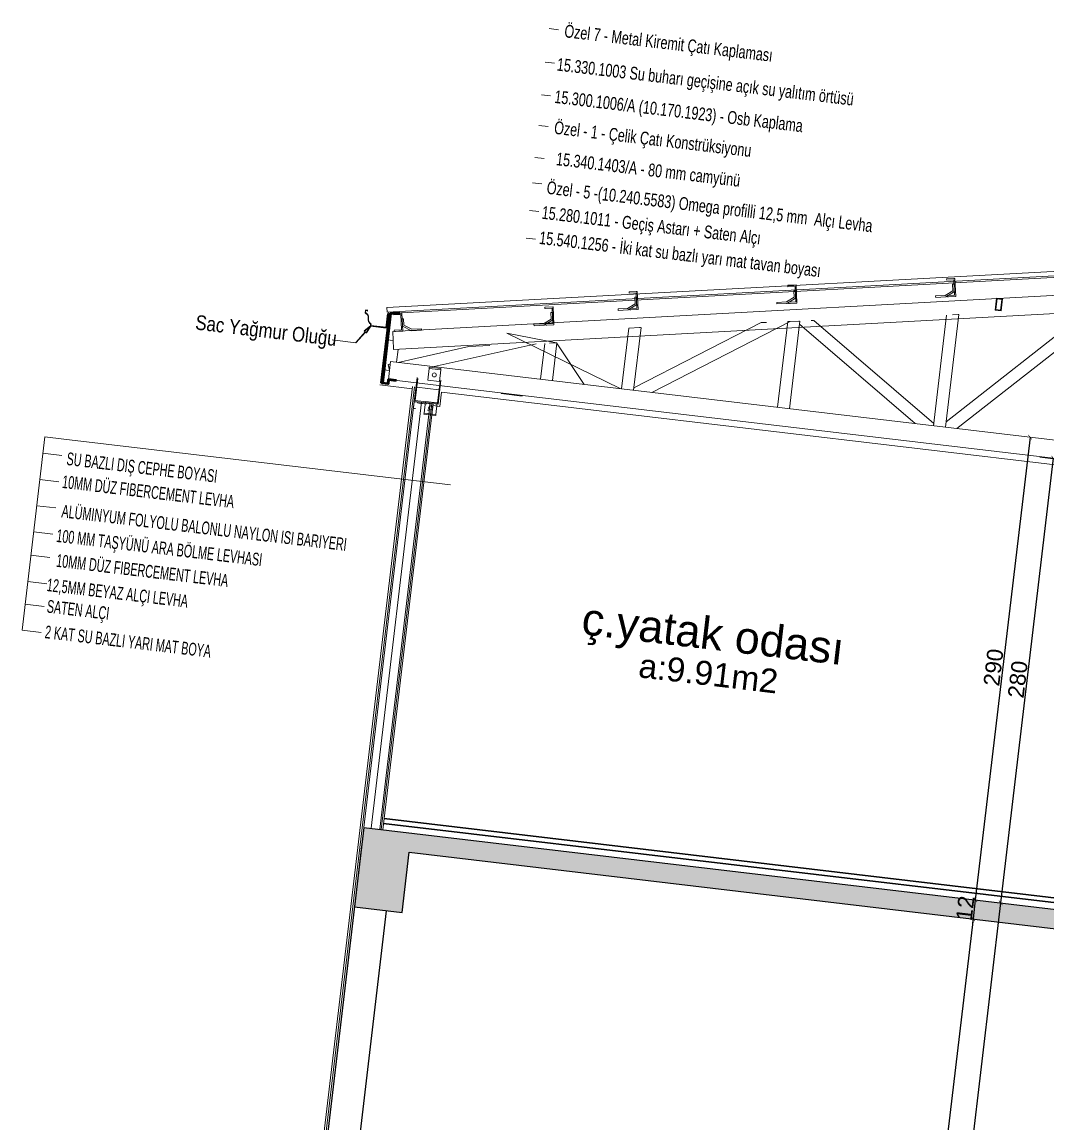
# Model space of a CAD drawing. Header units: centimetres. Extents: x -373760 to 14750, y -122502 to 29584.
# Drawn here: x -329309 to -326105, y -63822 to -60381 of the extents above; entities that cross this region are included whole.
import ezdxf
from ezdxf.enums import TextEntityAlignment as Align

# ---------------------------------------------------------------- set-up
doc = ezdxf.new("R2010")
doc.units = ezdxf.units.CM
for name, color, linetype, lineweight in [('-_Yazı_malzeme_DOSEME-Karo mozaik', 13, 'Continuous', 15), ('_DUVAR', 7, 'Continuous', 35), ('BB_Yazı_malzeme_DOSEME-Mermer', 30, 'Continuous', 15), ('duvar', 10, 'Continuous', 25), ('DÖŞEME MALZEME', 25, 'Continuous', 30), ('gör6', 114, 'Continuous', 18), ('MS SIVA', 6, 'Continuous', 20), ('NESTAVILLA SACLARI', 22, 'Continuous', 15), ('SI', 31, 'Continuous', 9), ('YT', 252, 'BATTING', 0)]:
    doc.layers.add(name, color=color, linetype=linetype, lineweight=lineweight)
for name, color, linetype in [('alan', 7, 'Continuous'), ('ARK_WALL', 1, 'Continuous'), ('K', 1, 'Continuous'), ('Kolon', 7, 'Continuous'), ('mahal', 7, 'Continuous'), ('OLUK', 144, 'Continuous')]:
    doc.layers.add(name, color=color, linetype=linetype)
doc.styles.add('ARC-01', font='arial.ttf')
doc.styles.add('OLC-50', font='ROMANS.shx', dxfattribs={"width": 0.4, "height": 10})
doc.styles.get("Standard").update_dxf_attribs({"font": 'arial.ttf'})
doc.linetypes.add('BATTING', pattern='A,0.00254,-2.54,[134,ltypeshp.shx,S=2.54,R=0,X=-2.54,Y=0],-5.08,[134,ltypeshp.shx,S=2.54,R=180,X=2.54,Y=0],-2.54', length=10.16254)
doc.dimstyles.new('aydın ölçü', dxfattribs={"dimtxt": 10, "dimasz": 2.5, "dimexe": 5, "dimexo": 5, "dimtad": 1, "dimdec": 0, "dimtxsty": 'Standard', "dimblk": 'ARCHTICK', "dimcen": 2.5, "dimse1": 1, "dimse2": 1, "dimadec": 0, "dimazin": 0, "dimtfac": 1, "dimtdec": 0, "dimtix": 1, "dimtmove": 0, "dimatfit": 3, "dimfxl": 5, "dimfxlon": 1, "dimarcsym": 0})

# ---------------------------------------------------------------- blocks, each defined once
blk = doc.blocks.new('g')
at = {"color": 0, "linetype": 'ByBlock', "lineweight": 5}
for points in [[(10466.27, 3614.09), (10458.47, 3614.09), (10458.47, 3606.29), (10466.27, 3606.29)], [(10466.27, 3606.29), (10458.47, 3606.29), (10458.47, 3605.51), (10466.27, 3605.51)]]:
    blk.add_lwpolyline(points, close=True, dxfattribs=at)
blk.add_circle((10462.37, 3610.19), 1.36, dxfattribs=at)
blk = doc.blocks.new('dfgdfgdfgfdg')
at = {"layer": 'K', "linetype": 'Continuous', "lineweight": 5}
for points in [[(-575.99, -116.35), (0, -16.2)], [(-574.09, -128.2), (0, -28.35)], [(-215.05, -38.45), (-209.62, -37.58)], [(-214.91, -39.34), (-215.05, -38.45)], [(-214.91, -39.34), (-210.17, -38.59)], [(-214.91, -39.34), (-214.89, -39.34)], [(-214.89, -39.34), (-210.17, -38.59)], [(-210.68, -41.61), (-209.71, -41.45)], [(-210.01, -45.83), (-210.68, -41.61)], [(-210.29, -37.69), (-209.62, -37.58)], [(-208.56, -48.66), (-210.17, -38.58)], [(-209.62, -37.58), (-209.6, -37.58)], [(-207.72, -49.43), (-209.62, -37.58)], [(-207.71, -49.43), (-209.6, -37.58)], [(-207.72, -49.43), (-209.6, -37.58)], [(-220.97, -50.54), (-214.65, -49.53)], [(-220.81, -51.53), (-220.97, -50.54)], [(-220.81, -51.53), (-214.23, -50.48)], [(-220.81, -51.53), (-214.23, -50.48)], [(-214.65, -49.53), (-210.01, -45.83)], [(-214.23, -50.48), (-213.25, -49.7)], [(-214.23, -50.48), (-213.25, -49.7)], [(-213.3, -49.41), (-209.14, -48.75)], [(-213.15, -50.3), (-213.3, -49.41)], [(-213.15, -50.3), (-207.71, -49.43)], [(-213.15, -50.3), (-212.48, -50.2)], [(-213.15, -50.3), (-213.14, -50.3)], [(-213.14, -50.3), (-207.71, -49.43)], [(-212.8, -49.34), (-208.94, -46.26)], [(-212.79, -49.33), (-208.94, -46.26)], [(-212.79, -49.33), (-208.56, -48.66)], [(-204.33, -132.67), (-118.24, -47.27)], [(-196.61, -136.28), (-108.17, -48.55)], [(-180.63, -47.28), (-176.61, -47.28)], [(-180.63, -55.28), (-180.63, -47.28)], [(-180.23, -47.68), (-177.03, -47.68)], [(-180.23, -54.88), (-180.23, -47.68)], [(-177.03, -54.88), (-177.03, -47.68)], [(-176.63, -55.28), (-176.63, -47.28)], [(-319.22, -55.12), (-313.79, -54.25)], [(-319.07, -56.01), (-319.22, -55.12)], [(-319.07, -56.01), (-314.33, -55.25)], [(-319.07, -56.01), (-319.06, -56.01)], [(-319.06, -56.01), (-314.33, -55.25)], [(-314.85, -58.27), (-313.88, -58.12)], [(-314.17, -62.5), (-314.85, -58.27)], [(-314.46, -54.36), (-313.79, -54.25)], [(-312.72, -65.32), (-314.33, -55.25)], [(-313.79, -54.25), (-313.77, -54.25)], [(-311.89, -66.1), (-313.79, -54.25)], [(-311.87, -66.1), (-313.77, -54.25)], [(-311.87, -66.1), (-313.77, -54.25)], [(-180.63, -55.28), (-176.61, -55.28)], [(-180.23, -54.88), (-177.03, -54.88)], [(-318.81, -66.2), (-314.17, -62.5)], [(-317.46, -66.08), (-312.72, -65.32)], [(-316.96, -66), (-313.11, -62.93)], [(-316.96, -66), (-313.11, -62.93)], [(-212.33, -136.28), (-212.33, -62.33)], [(-208.44, -61.7), (-204.33, -61.05)], [(-204.6, -61.09), (-204.33, -61.05)], [(-204.33, -136.28), (-204.33, -61.05)], [(-423.38, -71.79), (-417.95, -70.92)], [(-423.24, -72.68), (-423.38, -71.79)], [(-423.24, -72.68), (-418.5, -71.92)], [(-423.24, -72.68), (-423.22, -72.68)], [(-423.22, -72.68), (-418.5, -71.92)], [(-418.62, -71.03), (-417.95, -70.92)], [(-416.89, -81.99), (-418.5, -71.92)], [(-417.95, -70.92), (-417.94, -70.92)], [(-416.06, -82.77), (-417.95, -70.92)], [(-416.04, -82.77), (-417.94, -70.92)], [(-416.04, -82.77), (-417.94, -70.92)], [(-325.14, -67.21), (-318.81, -66.2)], [(-324.98, -68.2), (-325.14, -67.21)], [(-324.98, -68.2), (-318.4, -67.14)], [(-324.98, -68.2), (-318.4, -67.14)], [(-318.4, -67.14), (-317.42, -66.36)], [(-318.4, -67.14), (-317.42, -66.36)], [(-317.32, -66.97), (-317.46, -66.08)], [(-317.32, -66.97), (-311.87, -66.1)], [(-317.32, -66.97), (-316.65, -66.86)], [(-317.32, -66.97), (-317.3, -66.97)], [(-316.36, -66.82), (-311.87, -66.1)], [(-422.98, -82.86), (-418.34, -79.17)], [(-421.13, -82.67), (-417.27, -79.6)], [(-421.13, -82.67), (-417.27, -79.6)], [(-419.02, -74.94), (-418.04, -74.78)], [(-418.34, -79.17), (-419.02, -74.94)], [(-400.57, -136.28), (-314.96, -78.75)], [(-316.5, -78.99), (-309.13, -77.81)], [(-316.5, -78.99), (-314.96, -78.75)], [(-316.5, -136.28), (-316.5, -78.99)], [(-315.02, -78.76), (-314.96, -78.75)], [(-309.13, -77.81), (-308.69, -77.74)], [(-308.5, -136.28), (-308.5, -77.71)], [(-308.5, -79.78), (-308.5, -77.71)], [(-308.5, -79.78), (-224.43, -136.28)], [(-301.12, -76.53), (-299.98, -76.35)], [(-300.26, -76.39), (-299.98, -76.35)], [(-299.98, -76.35), (-299.66, -76.3)], [(-299.4, -76.26), (-212.33, -134.77)], [(-477.59, -88.45), (-472.16, -87.58)], [(-477.59, -88.45), (-472.83, -87.69)], [(-472.16, -87.58), (-472.14, -87.58)], [(-470.26, -99.43), (-472.16, -87.58)], [(-470.25, -99.43), (-472.14, -87.58)], [(-470.25, -99.43), (-472.14, -87.58)], [(-429.3, -83.88), (-422.98, -82.86)], [(-429.15, -84.86), (-429.3, -83.88)], [(-429.15, -84.86), (-422.56, -83.81)], [(-429.15, -84.86), (-422.56, -83.81)], [(-422.56, -83.81), (-421.58, -83.03)], [(-422.56, -83.81), (-421.58, -83.03)], [(-421.63, -82.75), (-416.89, -81.99)], [(-421.49, -83.64), (-421.63, -82.75)], [(-421.49, -83.64), (-416.04, -82.77)], [(-421.49, -83.64), (-420.81, -83.53)], [(-421.49, -83.64), (-421.47, -83.64)], [(-421.47, -83.64), (-416.77, -82.88)], [(-412.67, -134.77), (-333.78, -81.76)], [(-333.63, -81.73), (-332.84, -81.61)], [(-332.84, -81.61), (-330.3, -81.2)], [(-477.45, -89.34), (-477.59, -88.45)], [(-477.45, -89.34), (-472.71, -88.59)], [(-477.45, -89.34), (-477.43, -89.34)], [(-477.43, -89.34), (-472.71, -88.59)], [(-473.22, -91.61), (-472.25, -91.45)], [(-472.54, -95.83), (-473.22, -91.61)], [(-471.1, -98.66), (-472.71, -88.58)], [(-420.67, -95.66), (-413.5, -94.51)], [(-413.57, -94.52), (-413.07, -94.44)], [(-413.5, -94.51), (-413.34, -94.49)], [(-412.67, -136.28), (-412.67, -94.38)], [(-483.51, -100.54), (-477.19, -99.53)], [(-483.35, -101.53), (-483.51, -100.54)], [(-483.35, -101.53), (-476.77, -100.48)], [(-483.35, -101.53), (-476.77, -100.48)], [(-477.19, -99.53), (-472.54, -95.83)], [(-476.77, -100.48), (-475.79, -99.7)], [(-476.77, -100.48), (-475.79, -99.7)], [(-475.84, -99.41), (-471.1, -98.66)], [(-475.69, -100.3), (-475.84, -99.41)], [(-475.69, -100.3), (-470.25, -99.43)], [(-475.69, -100.3), (-475.02, -100.2)], [(-475.69, -100.3), (-475.68, -100.3)], [(-475.68, -100.3), (-470.25, -99.43)], [(-475.34, -99.34), (-471.48, -96.26)], [(-475.33, -99.33), (-471.48, -96.26)], [(-420.67, -136.28), (-420.67, -95.66)], [(-576.82, -104.33), (-571.39, -103.46)], [(-576.68, -105.22), (-576.81, -104.41)], [(-576.68, -105.22), (-571.94, -104.46)], [(-576.68, -105.22), (-576.66, -105.22)], [(-576.66, -105.22), (-571.94, -104.46)], [(-572.06, -103.57), (-571.39, -103.46)], [(-570.33, -114.53), (-571.94, -104.46)], [(-571.39, -103.46), (-571.37, -103.46)], [(-569.48, -115.31), (-571.37, -103.46)], [(-569.48, -115.31), (-571.37, -103.46)], [(-569.8, -107.07), (-570.77, -107.23)], [(-569.11, -111.3), (-569.8, -107.07)], [(-500.68, -108.46), (-421.67, -136.28)], [(-467.29, -111.11), (-500.68, -108.46)], [(-574.16, -127.81), (-575.99, -116.35)], [(-575.07, -115.29), (-570.33, -114.53)], [(-574.92, -116.18), (-575.07, -115.29)], [(-574.92, -116.18), (-569.48, -115.31)], [(-574.92, -116.18), (-574.25, -116.07)], [(-574.92, -116.18), (-574.91, -116.18)], [(-574.91, -116.18), (-569.48, -115.31)], [(-563.65, -114.39), (-570, -112.04)], [(-563.55, -113.36), (-569.11, -111.3)], [(-557.07, -113.33), (-563.65, -114.39)], [(-557.07, -113.33), (-563.65, -114.39)], [(-557.23, -112.34), (-563.55, -113.36)], [(-557.07, -113.33), (-557.23, -112.34)], [(-545.95, -136.28), (-480.43, -113.22)], [(-474.87, -136.28), (-474.87, -112.33)], [(-471.76, -111.83), (-466.87, -111.05)], [(-467.51, -111.15), (-467.29, -111.11)], [(-467.29, -111.11), (-445.76, -136.28)], [(-466.87, -136.28), (-466.87, -111.05)], [(-579.04, -122.28), (-575.04, -122.28)], [(-579.04, -142.28), (-579.04, -122.28)], [(-570.04, -136.28), (-524.61, -120.28)], [(-524.61, -120.28), (-510.84, -118.08)], [(-574.09, -128.2), (-574.16, -127.81)], [(-571.04, -136.28), (-571.04, -127.71)], [(-576.37, -138.5), (-575.04, -138.04)], [(-575.04, -142.28), (-576.37, -138.5)], [(-575.04, -148.28), (-575.04, -136.28)], [(-575.04, -136.28), (575.06, -136.28)], [(-412.67, -136.28), (-412.67, -134.77)], [(-212.33, -136.28), (-212.33, -134.77)], [(-204.33, -136.28), (-204.33, -132.67)], [(-579.04, -142.28), (-575.04, -142.28)], [(-575.04, -148.28), (-500.17, -148.28)], [(-500.17, -148.28), (-485.17, -148.28)], [(-499.67, -148.78), (-485.67, -148.78)], [(-485.17, -148.28), (-140.13, -148.28)], [(-140.13, -148.28), (-125.13, -148.28)], [(-139.63, -148.78), (-125.63, -148.78)]]:
    blk.add_lwpolyline(points, dxfattribs=at)
at = {"layer": 'NESTAVILLA SACLARI', "lineweight": 50}
blk.add_lwpolyline([(-569.95, -148.38), (-574.94, -148.38), (-574.94, -151.15), (-578.94, -151.15), (-578.94, -104.67), (-572.94, -103.71), (-572.91, -103.8), (-578.84, -104.72), (-578.84, -151.05), (-575.04, -151.05), (-575.04, -148.28), (-569.95, -148.28), (-569.95, -148.38)], dxfattribs=at)
at = {"layer": 'OLUK'}
blk.add_lwpolyline([(-594.37, -104.75), (-594.04, -104.38), (-595.54, -104.38), (-595.54, -106.18, -0.35029), (-593.14, -109.46, 0.310114), (-591.04, -113.08), (-591.04, -114.38), (-580.54, -114.38), (-580.54, -104.88), (-580.64, -104.88), (-580.64, -114.28), (-590.94, -114.28), (-590.94, -113.02, -0.315038), (-593.04, -109.46, 0.344029), (-595.44, -106.1), (-595.44, -104.48), (-594.26, -104.48), (-594.45, -104.69)], format="xyb", close=True, dxfattribs=at)
at = {"layer": 'SI'}
blk.add_line((-580.04, -104.85), (-580.2, -103.86), dxfattribs=at)
for points in [[(0, 0), (-581.66, -101.05), (-581.19, -104.02)], [(0, -3.04), (-581.19, -104.02)], [(0, -4.05), (-580.04, -104.85)]]:
    blk.add_lwpolyline(points, dxfattribs=at)
blk.add_lwpolyline([(-579.04, -151.15), (-580.04, -151.15), (-580.04, -104.85), (-579.04, -104.85)], close=True, dxfattribs=at)
at = {"layer": '_DUVAR', "rotation": 180}
blk.add_blockref('g', (9917.11, 3468.47), dxfattribs=at)
at = {"layer": '_DUVAR'}
blk.add_blockref('g', (-11007.41, -3773.97), dxfattribs=at)
blk = doc.blocks.new('_ArchTick')
at = {"color": 0, "linetype": 'ByBlock', "const_width": 0.15}
blk.add_lwpolyline([(-0.5, -0.5), (0.5, 0.5)], dxfattribs=at)
blk = doc.blocks.new('*D765')
at = {"layer": 'Defpoints', "color": 0, "transparency": 16777216}
for p in [(-22341.96, -12408.48), (-22356.97, -12688.18), (-22341.96, -12688.18)]:
    blk.add_point(p, dxfattribs=at)
at = {"layer": 'gör6', "color": 0, "lineweight": -2, "transparency": 16777216}
blk.add_line((-22356.97, -12408.48), (-22356.97, -12688.18), dxfattribs=at)
at = {"layer": 'gör6', "color": 0, "lineweight": -2, "transparency": 16777216, "xscale": 2.5, "yscale": 2.5, "zscale": 2.5}
for p, rotation in [((-22356.97, -12408.48), 90), ((-22356.97, -12688.18), 270)]:
    blk.add_blockref('_ArchTick', p, dxfattribs=dict(at, rotation=rotation))
at = {"layer": 'gör6', "color": 0, "transparency": 16777216, "insert": (-22362.7, -12548.33), "char_height": 10, "attachment_point": 5, "rotation": 90}
blk.add_mtext('280', dxfattribs=at)
blk = doc.blocks.new('*D766')
at = {"layer": 'Defpoints', "color": 0, "transparency": 16777216}
for p in [(-22373.38, -12397.18), (-22373.38, -12688.18), (-22372.94, -12688.18)]:
    blk.add_point(p, dxfattribs=at)
at = {"layer": 'gör6', "color": 0, "lineweight": -2, "transparency": 16777216}
blk.add_line((-22372.94, -12397.18), (-22372.94, -12688.18), dxfattribs=at)
at = {"layer": 'gör6', "color": 0, "lineweight": -2, "transparency": 16777216, "xscale": 2.5, "yscale": 2.5, "zscale": 2.5}
for p, rotation in [((-22372.94, -12397.18), 90), ((-22372.94, -12688.18), 270)]:
    blk.add_blockref('_ArchTick', p, dxfattribs=dict(at, rotation=rotation))
at = {"layer": 'gör6', "color": 0, "transparency": 16777216, "insert": (-22378.67, -12542.68), "char_height": 10, "attachment_point": 5, "rotation": 90}
blk.add_mtext('290', dxfattribs=at)
blk = doc.blocks.new('*D797')
at = {"layer": 'Defpoints', "color": 0, "transparency": 16777216}
for p in [(-22351.08, -12688.18), (-22372.94, -12700.18), (-22351.08, -12700.18)]:
    blk.add_point(p, dxfattribs=at)
at = {"layer": 'gör6', "color": 0, "lineweight": -2, "transparency": 16777216}
for p, q in [((-22372.94, -12688.18), (-22372.94, -12685.68)), ((-22372.94, -12688.18), (-22372.94, -12700.18)), ((-22372.94, -12700.18), (-22372.94, -12702.68))]:
    blk.add_line(p, q, dxfattribs=at)
at = {"layer": 'gör6', "color": 0, "lineweight": -2, "transparency": 16777216, "xscale": 2.5, "yscale": 2.5, "zscale": 2.5}
for p, rotation in [((-22372.94, -12688.18), 270), ((-22372.94, -12700.18), 90)]:
    blk.add_blockref('_ArchTick', p, dxfattribs=dict(at, rotation=rotation))
at = {"layer": 'gör6', "color": 0, "transparency": 16777216, "insert": (-22378.58, -12694.18), "char_height": 10, "attachment_point": 5, "rotation": 90}
blk.add_mtext('12', dxfattribs=at)
blk = doc.blocks.new('*D767')
at = {"layer": 'Defpoints', "color": 0, "transparency": 16777216}
for p in [(-22351.08, -12700.18), (-22372.94, -13050.18), (-22372.94, -13050.18)]:
    blk.add_point(p, dxfattribs=at)
at = {"layer": 'gör6', "color": 0, "lineweight": -2, "transparency": 16777216}
blk.add_line((-22372.94, -12700.18), (-22372.94, -13050.18), dxfattribs=at)
at = {"layer": 'gör6', "color": 0, "lineweight": -2, "transparency": 16777216, "xscale": 2.5, "yscale": 2.5, "zscale": 2.5}
for p, rotation in [((-22372.94, -12700.18), 90), ((-22372.94, -13050.18), 270)]:
    blk.add_blockref('_ArchTick', p, dxfattribs=dict(at, rotation=rotation))
at = {"layer": 'gör6', "color": 0, "transparency": 16777216, "insert": (-22378.67, -12875.18), "char_height": 10, "attachment_point": 5, "rotation": 90}
blk.add_mtext('350', dxfattribs=at)
blk = doc.blocks.new('*D768')
at = {"layer": 'Defpoints', "color": 0, "transparency": 16777216}
for p in [(-22350.09, -12688.18), (-22356.97, -13050.18), (-22350.09, -13050.18)]:
    blk.add_point(p, dxfattribs=at)
at = {"layer": 'gör6', "color": 0, "lineweight": -2, "transparency": 16777216}
blk.add_line((-22356.97, -12688.18), (-22356.97, -13050.18), dxfattribs=at)
at = {"layer": 'gör6', "color": 0, "lineweight": -2, "transparency": 16777216, "xscale": 2.5, "yscale": 2.5, "zscale": 2.5}
for p, rotation in [((-22356.97, -12688.18), 90), ((-22356.97, -13050.18), 270)]:
    blk.add_blockref('_ArchTick', p, dxfattribs=dict(at, rotation=rotation))
at = {"layer": 'gör6', "color": 0, "transparency": 16777216, "insert": (-22362.71, -12869.18), "char_height": 10, "attachment_point": 5, "rotation": 90}
blk.add_mtext('362', dxfattribs=at)
blk = doc.blocks.new('FDGFDGFDGDFG')
at = {"layer": 'Kolon'}
h = blk.add_hatch(dxfattribs=at)
h.set_pattern_fill('JIS_STN_2.5', color=256, scale=3, style=0)
h.set_pattern_definition([(45, (-3092.419, 14172.635), (-5.303301, 5.303301), []), (45, (-3087.124, 14172.635), (-5.303301, 5.303301), [3.6, -1.5])])
h.paths.add_polyline_path([(-355.01, -12), (164.99, -12), (164.99, -50), (194.99, -50), (194.99, -12), (634.72, -12), (634.72, -50), (664.72, -50), (664.72, -12), (664.99, 0), (-385.01, 0), (-385.01, -50), (-355.01, -50)])
h.paths.add_polyline_path([(4.46, -16.66), (4.46, 3.88), (-16.15, 3.88), (-16.15, -16.66)], flags=9)
at = {"layer": '-_Yazı_malzeme_DOSEME-Karo mozaik'}
for p, q in [((-322.83, 509.11), (-328.66, 509.11)), ((-322.83, 488.11), (-328.66, 488.11)), ((-322.83, 488.11), (-328.66, 488.11)), ((-322.83, 467.53), (-328.66, 467.53)), ((-322.83, 467.53), (-328.66, 467.53)), ((-322.19, 448.25), (-328.02, 448.25)), ((-322.19, 428.14), (-328.02, 428.14)), ((-321.81, 412.21), (-327.63, 412.21)), ((-321.72, 394.87), (-327.55, 394.87)), ((-321.72, 377.54), (-327.55, 377.54)), ((-420.51, 307.52), (-425.64, 300.2)), ((-420.41, 307.42), (-425.54, 300.1)), ((-425.54, 300.1), (-440.54, 300.03))]:
    blk.add_line(p, q, dxfattribs=at)
for points in [[(-421.2, 308), (-417.65, 311.61), (-419.83, 307.04)], [(-421.1, 307.9), (-417.54, 311.52), (-419.73, 306.94)]]:
    blk.add_lwpolyline(points, close=True, dxfattribs=at)
at = {"layer": 'ARK_WALL'}
for points in [[(-385.01, 268), (-385.01, 263.3), (-384.71, 267.5), (-384.71, 263.8)], [(-385.01, 268), (-384.71, 267.5), (-382.95, 268), (-383.15, 267.5)], [(-385.01, 263.3), (-383.81, 263.3), (-384.71, 263.8), (-383.81, 263.8)], [(-384.51, 263.3), (-383.31, 263.3), (-384.21, 263.8), (-383.31, 263.8)], [(-383.15, 267.5), (-382.85, 267), (-382.95, 268), (-382.65, 267.5)], [(-382.85, 267), (-377.24, 267), (-382.65, 267.5), (-377.44, 267.5)], [(-377.24, 267), (-376.94, 267.5), (-377.44, 267.5), (-377.04, 268)], [(-376.94, 267.5), (-375.45, 267.5), (-377.04, 268), (-375.05, 268)], [(-376.35, 263.8), (-376.35, 263.3), (-375.45, 263.8), (-375.05, 263.3)], [(-375.45, 267.5), (-375.45, 263.8), (-375.05, 268), (-375.05, 263.3)]]:
    blk.add_solid(points, dxfattribs=at)
at = {"layer": 'BB_Yazı_malzeme_DOSEME-Mermer'}
for p, q in [((-599.58, 218.85, 543.77), (-611.53, 218.85, 543.77)), ((-599.58, 218.85, 543.77), (-611.53, 218.85, 543.77)), ((-611.53, 97.18, 455.57), (-611.53, 218.85, 631.98)), ((-599.58, 218.85, 543.77), (-356.41, 218.85, -329.71)), ((-599.58, 208.51, 341.95), (-611.53, 208.51, 341.95)), ((-599.58, 192.02, 455.57), (-611.53, 192.02, 455.57)), ((-599.58, 175.54, 455.57), (-611.53, 175.54, 455.57)), ((-599.58, 159.06, 455.57), (-611.53, 159.06, 455.57)), ((-599.58, 144.37, 455.57), (-611.53, 144.37, 455.57)), ((-599.58, 127.89, 455.57), (-611.53, 127.89, 455.57)), ((-599.58, 113.66, 455.57), (-611.53, 113.66, 455.57)), ((-599.58, 97.18, 455.57), (-611.53, 97.18, 455.57))]:
    blk.add_line(p, q, dxfattribs=at)
at = {"layer": 'duvar'}
for p, q in [((-385.01, 0), (-385.01, -362)), ((-365.01, -50), (-365.01, -362))]:
    blk.add_line(p, q, dxfattribs=at)
for points in [[(-385.01, 0), (664.99, 0)], [(-385.01, -12), (-385.01, -50), (-355.01, -50), (-355.01, -12)], [(-355.01, -12), (164.99, -12)]]:
    blk.add_lwpolyline(points, dxfattribs=at)
at = {"layer": 'DÖŞEME MALZEME'}
for p, q in [((652.99, 7), (-373.01, 7)), ((652.99, 4), (-373.01, 4))]:
    blk.add_line(p, q, dxfattribs=at)
at = {"layer": 'K', "linetype": 'Continuous', "lineweight": 5}
for points in [[(-385.01, 268), (-385.01, 283)], [(-384.51, 268.5), (-384.51, 282.5)], [(-370.51, 268.5), (-370.51, 282.5)], [(-370.01, 268), (-370.01, 283)], [(-384.51, 277), (-370.51, 277)], [(-384.51, 268.5), (-370.51, 268.5)], [(-385.01, 0), (-385.01, 268)], [(-385.01, 268), (-370.01, 268)], [(-375.01, 0), (-375.01, 268)]]:
    blk.add_lwpolyline(points, dxfattribs=at)
at = {"layer": 'MS SIVA'}
for p, q in [((-407.49, 275.65), (-387.26, 275.65)), ((-387.26, 277), (-387.26, -377)), ((-368.76, 266.75), (-368.76, 275.75)), ((-368.76, 275.75), (124.03, 275.75)), ((-373.01, 266.75), (-368.76, 266.75))]:
    blk.add_line(p, q, dxfattribs=at)
at = {"layer": 'MS SIVA', "color": 55}
blk.add_line((-386.01, 277), (-386.01, -377), dxfattribs=at)
blk.add_lwpolyline([(-374.01, 0), (-374.01, 268)], dxfattribs=at)
at = {"layer": 'MS SIVA'}
blk.add_lwpolyline([(-373.01, 0), (-373.01, 268)], dxfattribs=at)
at = {"layer": 'YT', "ltscale": 0.4}
blk.add_line((-380.41, 268), (-380.41, 0), dxfattribs=at)
at = {"layer": 'gör6', "xscale": 0.9413557144991329, "yscale": 0.9413557144991329, "zscale": 0.9413557144991329}
blk.add_blockref('dfgdfgdfgfdg', (138.73, 419.29), dxfattribs=at)
at = {"layer": '-_Yazı_malzeme_DOSEME-Karo mozaik', "style": 'ARC-01', "width": 0.7}
for s, p in [('Özel 7 - Metal Kiremit Çatı Kaplaması', (-188.09, 504.9)), ('15.330.1003 Su buharı geçişine açık su yalıtım örtüsü', (-134.6, 483.66)), ('15.300.1006/A (10.170.1923) - Osb Kaplama', (-164.18, 463.41)), ('Özel - 1 - Çelik Çatı Konstrüksiyonu', (-194.29, 444.24)), (' 15.340.1403/A - 80 mm camyünü', (-199.02, 424.93)), ('Özel - 5 -(10.240.5583) Omega profilli 12,5 mm  Alçı Levha', (-113.63, 406.48)), ('15.280.1011 - Geçiş Astarı + Saten Alçı', (-182.04, 390.65)), ('15.540.1256 - İki kat su bazlı yarı mat tavan boyası', (-142.4, 374.83))]:
    blk.add_text(s, height=8, dxfattribs=at).set_placement(p, align=Align.RIGHT)
at = {"layer": '-_Yazı_malzeme_DOSEME-Karo mozaik', "linetype": 'Continuous', "insert": (-526.45, 305.68), "char_height": 9.1667, "width": 125.9231, "attachment_point": 1, "style": 'OLC-50'}
blk.add_mtext('{\\fSwis721 Cn BT|b0|i0|c0|p34;\\W1;Sac Yağmur Oluğu}', dxfattribs=at)
at = {"layer": 'alan', "lineweight": -2, "ltscale": 0.5}
blk.add_text('a:9.91m2', height=15, dxfattribs=at).set_placement((-182.53, 113.33), align=Align.CENTER)
at = {"layer": 'BB_Yazı_malzeme_DOSEME-Mermer', "style": 'ARC-01', "width": 0.6}
for s, p in [('SU BAZLI DIŞ CEPHE BOYASI', (-596.37, 203.01, 455.57)), ('10MM DÜZ FIBERCEMENT LEVHA ', (-597.42, 188.45, 455.57)), ('ALÜMINYUM FOLYOLU BALONLU NAYLON ISI BARIYERI ', (-595.63, 170.17, 455.57)), ('100 MM TAŞYÜNÜ ARA BÖLME LEVHASI ', (-597.04, 154.53, 455.57)), ('10MM DÜZ FIBERCEMENT LEVHA ', (-595.29, 139.11, 455.57)), ('12,5MM BEYAZ ALÇI LEVHA', (-599.39, 123.36, 455.57)), ('SATEN ALÇI', (-597.78, 110.03, 455.57)), (' 2 KAT SU BAZLI YARI MAT BOYA', (-598.95, 94.02, 455.57))]:
    blk.add_text(s, height=8, dxfattribs=at).set_placement(p)
at = {"layer": 'mahal', "lineweight": -2, "ltscale": 0.5}
blk.add_text('ç.yatak odası', height=20, dxfattribs=at).set_placement((-182.53, 135.83), align=Align.CENTER)
at = {"layer": 'gör6'}
dim = blk.add_linear_dim(base=(-0.38, 0), p1=(-0.83, 291), p2=(-0.83, 0), angle=90, text='290', dimstyle='aydın ölçü', dxfattribs=at)
dim.commit()
dim.dimension.update_dxf_attribs({"geometry": '*D766', "text_midpoint": (-6.11, 145.5), "insert": (22372.56, 12688.18)})
for base, p1, p2, picture, middle in [((15.59, 0), (30.6, 279.7), (30.6, 0), '*D765', (9.86, 139.85)), ((-0.38, -12), (21.48, 0), (21.48, -12), '*D797', (-6.03, -6)), ((15.59, -362), (22.47, 0), (22.47, -362), '*D768', (9.85, -181)), ((-0.38, -362), (21.48, -12), (-0.38, -362), '*D767', (-6.11, -187))]:
    dim = blk.add_linear_dim(base=base, p1=p1, p2=p2, angle=90, dimstyle='aydın ölçü', dxfattribs=at)
    dim.commit()
    dim.dimension.update_dxf_attribs({"geometry": picture, "text_midpoint": middle, "insert": (22372.56, 12688.18)})
blk = doc.blocks.new('TYUTYUTYUTYU')
at = {"layer": 'duvar', "rotation": 353.2505604964647}
blk.add_blockref('FDGFDGFDGDFG', (180.31, 2118.49), dxfattribs=at)

msp = doc.modelspace()

# ---------------------------------------------------------------- block references
at = {"layer": 'duvar', "xscale": 5, "yscale": 5, "zscale": 5}
msp.add_blockref('TYUTYUTYUTYU', (-327231.49, -73715.03), dxfattribs=at)

doc.saveas('drawing.dxf')
